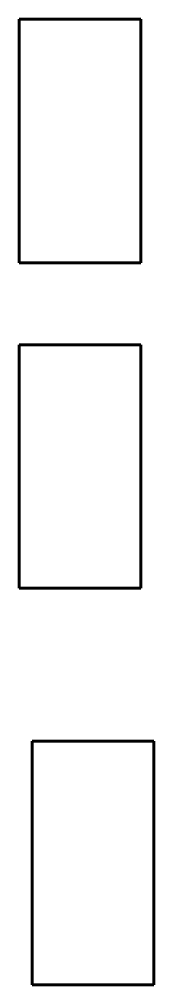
# Model space of a CAD drawing. Extents: x 0 to 297, y 0 to 292.
# Drawn here: x 233.32 to 234.7, y 79.56 to 89.47 of the extents above; entities that cross this region are included whole.
import ezdxf

# ---------------------------------------------------------------- set-up
doc = ezdxf.new("R2010")
doc.units = 0
doc.header["$MEASUREMENT"] = 0
doc.linetypes.add('K5LT_BASIC', pattern=[0])
doc.layers.add('Системный слой', color=7, linetype='Continuous')

# ---------------------------------------------------------------- blocks, each defined once
blk = doc.blocks.new('*U')
at = {"layer": 'Системный слой', "linetype": 'K5LT_BASIC', "lineweight": 60}
for p, q in [((234.5672, 89.4728), (233.3172, 89.4728)), ((233.3172, 89.4728), (233.3172, 86.9728)), ((234.5672, 86.9728), (234.5672, 89.4728)), ((233.3172, 86.9728), (234.5672, 86.9728)), ((234.5672, 86.1331), (233.3172, 86.1331)), ((233.3172, 86.1331), (233.3172, 83.6331)), ((234.5672, 83.6331), (234.5672, 86.1331)), ((233.3172, 83.6331), (234.5672, 83.6331)), ((234.6995, 82.0645), (233.4495, 82.0645)), ((233.4495, 82.0645), (233.4495, 79.5645)), ((234.6995, 79.5645), (234.6995, 82.0645)), ((233.4495, 79.5645), (234.6995, 79.5645))]:
    blk.add_line(p, q, dxfattribs=at)

msp = doc.modelspace()

# ---------------------------------------------------------------- block references
at = {"layer": 'Системный слой'}
msp.add_blockref('*U', (0, 0), dxfattribs=at)
msp.add_blockref('*U', (0, 0), dxfattribs=at)
msp.add_blockref('*U', (0, 0), dxfattribs=at)
msp.add_blockref('*U', (0, 0), dxfattribs=at)
msp.add_blockref('*U', (0, 0), dxfattribs=at)
msp.add_blockref('*U', (0, 0), dxfattribs=at)
msp.add_blockref('*U', (0, 0), dxfattribs=at)
msp.add_blockref('*U', (0, 0), dxfattribs=at)
msp.add_blockref('*U', (0, 0), dxfattribs=at)
msp.add_blockref('*U', (0, 0), dxfattribs=at)
msp.add_blockref('*U', (0, 0), dxfattribs=at)
msp.add_blockref('*U', (0, 0), dxfattribs=at)
msp.add_blockref('*U', (0, 0), dxfattribs=at)
msp.add_blockref('*U', (0, 0), dxfattribs=at)
msp.add_blockref('*U', (0, 0), dxfattribs=at)
msp.add_blockref('*U', (0, 0), dxfattribs=at)
msp.add_blockref('*U', (0, 0), dxfattribs=at)
msp.add_blockref('*U', (0, 0), dxfattribs=at)
msp.add_blockref('*U', (0, 0), dxfattribs=at)
msp.add_blockref('*U', (0, 0), dxfattribs=at)
msp.add_blockref('*U', (0, 0), dxfattribs=at)
msp.add_blockref('*U', (0, 0), dxfattribs=at)
msp.add_blockref('*U', (0, 0), dxfattribs=at)
msp.add_blockref('*U', (0, 0), dxfattribs=at)
msp.add_blockref('*U', (0, 0), dxfattribs=at)
msp.add_blockref('*U', (0, 0), dxfattribs=at)
msp.add_blockref('*U', (0, 0), dxfattribs=at)
msp.add_blockref('*U', (0, 0), dxfattribs=at)
msp.add_blockref('*U', (0, 0), dxfattribs=at)
msp.add_blockref('*U', (0, 0), dxfattribs=at)
msp.add_blockref('*U', (0, 0), dxfattribs=at)
msp.add_blockref('*U', (0, 0), dxfattribs=at)
msp.add_blockref('*U', (0, 0), dxfattribs=at)
msp.add_blockref('*U', (0, 0), dxfattribs=at)
msp.add_blockref('*U', (0, 0), dxfattribs=at)
msp.add_blockref('*U', (0, 0), dxfattribs=at)
msp.add_blockref('*U', (0, 0), dxfattribs=at)
msp.add_blockref('*U', (0, 0), dxfattribs=at)
msp.add_blockref('*U', (0, 0), dxfattribs=at)
msp.add_blockref('*U', (0, 0), dxfattribs=at)
msp.add_blockref('*U', (0, 0), dxfattribs=at)
msp.add_blockref('*U', (0, 0), dxfattribs=at)
msp.add_blockref('*U', (0, 0), dxfattribs=at)
msp.add_blockref('*U', (0, 0), dxfattribs=at)
msp.add_blockref('*U', (0, 0), dxfattribs=at)
msp.add_blockref('*U', (0, 0), dxfattribs=at)
msp.add_blockref('*U', (0, 0), dxfattribs=at)
msp.add_blockref('*U', (0, 0), dxfattribs=at)
msp.add_blockref('*U', (0, 0), dxfattribs=at)
msp.add_blockref('*U', (0, 0), dxfattribs=at)
msp.add_blockref('*U', (0, 0), dxfattribs=at)
msp.add_blockref('*U', (0, 0), dxfattribs=at)
msp.add_blockref('*U', (0, 0), dxfattribs=at)
msp.add_blockref('*U', (0, 0), dxfattribs=at)
msp.add_blockref('*U', (0, 0), dxfattribs=at)
msp.add_blockref('*U', (0, 0), dxfattribs=at)
msp.add_blockref('*U', (0, 0), dxfattribs=at)
msp.add_blockref('*U', (0, 0), dxfattribs=at)
msp.add_blockref('*U', (0, 0), dxfattribs=at)
msp.add_blockref('*U', (0, 0), dxfattribs=at)
msp.add_blockref('*U', (0, 0), dxfattribs=at)
msp.add_blockref('*U', (0, 0), dxfattribs=at)
msp.add_blockref('*U', (0, 0), dxfattribs=at)
msp.add_blockref('*U', (0, 0), dxfattribs=at)
msp.add_blockref('*U', (0, 0), dxfattribs=at)
msp.add_blockref('*U', (0, 0), dxfattribs=at)
msp.add_blockref('*U', (0, 0), dxfattribs=at)
msp.add_blockref('*U', (0, 0), dxfattribs=at)
msp.add_blockref('*U', (0, 0), dxfattribs=at)
msp.add_blockref('*U', (0, 0), dxfattribs=at)
msp.add_blockref('*U', (0, 0), dxfattribs=at)
msp.add_blockref('*U', (0, 0), dxfattribs=at)
msp.add_blockref('*U', (0, 0), dxfattribs=at)
msp.add_blockref('*U', (0, 0), dxfattribs=at)
msp.add_blockref('*U', (0, 0), dxfattribs=at)
msp.add_blockref('*U', (0, 0), dxfattribs=at)
msp.add_blockref('*U', (0, 0), dxfattribs=at)
msp.add_blockref('*U', (0, 0), dxfattribs=at)
msp.add_blockref('*U', (0, 0), dxfattribs=at)
msp.add_blockref('*U', (0, 0), dxfattribs=at)
msp.add_blockref('*U', (0, 0), dxfattribs=at)
msp.add_blockref('*U', (0, 0), dxfattribs=at)
msp.add_blockref('*U', (0, 0), dxfattribs=at)
msp.add_blockref('*U', (0, 0), dxfattribs=at)
msp.add_blockref('*U', (0, 0), dxfattribs=at)
msp.add_blockref('*U', (0, 0), dxfattribs=at)
msp.add_blockref('*U', (0, 0), dxfattribs=at)
msp.add_blockref('*U', (0, 0), dxfattribs=at)
msp.add_blockref('*U', (0, 0), dxfattribs=at)
msp.add_blockref('*U', (0, 0), dxfattribs=at)
msp.add_blockref('*U', (0, 0), dxfattribs=at)
msp.add_blockref('*U', (0, 0), dxfattribs=at)
msp.add_blockref('*U', (0, 0), dxfattribs=at)
msp.add_blockref('*U', (0, 0), dxfattribs=at)
msp.add_blockref('*U', (0, 0), dxfattribs=at)
msp.add_blockref('*U', (0, 0), dxfattribs=at)
msp.add_blockref('*U', (0, 0), dxfattribs=at)
msp.add_blockref('*U', (0, 0), dxfattribs=at)
msp.add_blockref('*U', (0, 0), dxfattribs=at)
msp.add_blockref('*U', (0, 0), dxfattribs=at)
msp.add_blockref('*U', (0, 0), dxfattribs=at)
msp.add_blockref('*U', (0, 0), dxfattribs=at)
msp.add_blockref('*U', (0, 0), dxfattribs=at)
msp.add_blockref('*U', (0, 0), dxfattribs=at)
msp.add_blockref('*U', (0, 0), dxfattribs=at)
msp.add_blockref('*U', (0, 0), dxfattribs=at)
msp.add_blockref('*U', (0, 0), dxfattribs=at)
msp.add_blockref('*U', (0, 0), dxfattribs=at)
msp.add_blockref('*U', (0, 0), dxfattribs=at)
msp.add_blockref('*U', (0, 0), dxfattribs=at)
msp.add_blockref('*U', (0, 0), dxfattribs=at)
msp.add_blockref('*U', (0, 0), dxfattribs=at)
msp.add_blockref('*U', (0, 0), dxfattribs=at)
msp.add_blockref('*U', (0, 0), dxfattribs=at)
msp.add_blockref('*U', (0, 0), dxfattribs=at)
msp.add_blockref('*U', (0, 0), dxfattribs=at)
msp.add_blockref('*U', (0, 0), dxfattribs=at)
msp.add_blockref('*U', (0, 0), dxfattribs=at)
msp.add_blockref('*U', (0, 0), dxfattribs=at)
msp.add_blockref('*U', (0, 0), dxfattribs=at)
msp.add_blockref('*U', (0, 0), dxfattribs=at)
msp.add_blockref('*U', (0, 0), dxfattribs=at)
msp.add_blockref('*U', (0, 0), dxfattribs=at)
msp.add_blockref('*U', (0, 0), dxfattribs=at)
msp.add_blockref('*U', (0, 0), dxfattribs=at)
msp.add_blockref('*U', (0, 0), dxfattribs=at)
msp.add_blockref('*U', (0, 0), dxfattribs=at)
msp.add_blockref('*U', (0, 0), dxfattribs=at)
msp.add_blockref('*U', (0, 0), dxfattribs=at)
msp.add_blockref('*U', (0, 0), dxfattribs=at)
msp.add_blockref('*U', (0, 0), dxfattribs=at)
msp.add_blockref('*U', (0, 0), dxfattribs=at)
msp.add_blockref('*U', (0, 0), dxfattribs=at)
msp.add_blockref('*U', (0, 0), dxfattribs=at)
msp.add_blockref('*U', (0, 0), dxfattribs=at)
msp.add_blockref('*U', (0, 0), dxfattribs=at)
msp.add_blockref('*U', (0, 0), dxfattribs=at)
msp.add_blockref('*U', (0, 0), dxfattribs=at)
msp.add_blockref('*U', (0, 0), dxfattribs=at)
msp.add_blockref('*U', (0, 0), dxfattribs=at)
msp.add_blockref('*U', (0, 0), dxfattribs=at)
msp.add_blockref('*U', (0, 0), dxfattribs=at)
msp.add_blockref('*U', (0, 0), dxfattribs=at)
msp.add_blockref('*U', (0, 0), dxfattribs=at)
msp.add_blockref('*U', (0, 0), dxfattribs=at)
msp.add_blockref('*U', (0, 0), dxfattribs=at)
msp.add_blockref('*U', (0, 0), dxfattribs=at)
msp.add_blockref('*U', (0, 0), dxfattribs=at)
msp.add_blockref('*U', (0, 0), dxfattribs=at)
msp.add_blockref('*U', (0, 0), dxfattribs=at)
msp.add_blockref('*U', (0, 0), dxfattribs=at)
msp.add_blockref('*U', (0, 0), dxfattribs=at)
msp.add_blockref('*U', (0, 0), dxfattribs=at)
msp.add_blockref('*U', (0, 0), dxfattribs=at)
msp.add_blockref('*U', (0, 0), dxfattribs=at)
msp.add_blockref('*U', (0, 0), dxfattribs=at)
msp.add_blockref('*U', (0, 0), dxfattribs=at)
msp.add_blockref('*U', (0, 0), dxfattribs=at)
msp.add_blockref('*U', (0, 0), dxfattribs=at)
msp.add_blockref('*U', (0, 0), dxfattribs=at)
msp.add_blockref('*U', (0, 0), dxfattribs=at)
msp.add_blockref('*U', (0, 0), dxfattribs=at)
msp.add_blockref('*U', (0, 0), dxfattribs=at)
msp.add_blockref('*U', (0, 0), dxfattribs=at)
msp.add_blockref('*U', (0, 0), dxfattribs=at)
msp.add_blockref('*U', (0, 0), dxfattribs=at)
msp.add_blockref('*U', (0, 0), dxfattribs=at)
msp.add_blockref('*U', (0, 0), dxfattribs=at)
msp.add_blockref('*U', (0, 0), dxfattribs=at)
msp.add_blockref('*U', (0, 0), dxfattribs=at)
msp.add_blockref('*U', (0, 0), dxfattribs=at)
msp.add_blockref('*U', (0, 0), dxfattribs=at)
msp.add_blockref('*U', (0, 0), dxfattribs=at)
msp.add_blockref('*U', (0, 0), dxfattribs=at)
msp.add_blockref('*U', (0, 0), dxfattribs=at)
msp.add_blockref('*U', (0, 0), dxfattribs=at)
msp.add_blockref('*U', (0, 0), dxfattribs=at)
msp.add_blockref('*U', (0, 0), dxfattribs=at)
msp.add_blockref('*U', (0, 0), dxfattribs=at)
msp.add_blockref('*U', (0, 0), dxfattribs=at)
msp.add_blockref('*U', (0, 0), dxfattribs=at)
msp.add_blockref('*U', (0, 0), dxfattribs=at)
msp.add_blockref('*U', (0, 0), dxfattribs=at)
msp.add_blockref('*U', (0, 0), dxfattribs=at)
msp.add_blockref('*U', (0, 0), dxfattribs=at)
msp.add_blockref('*U', (0, 0), dxfattribs=at)
msp.add_blockref('*U', (0, 0), dxfattribs=at)
msp.add_blockref('*U', (0, 0), dxfattribs=at)
msp.add_blockref('*U', (0, 0), dxfattribs=at)
msp.add_blockref('*U', (0, 0), dxfattribs=at)
msp.add_blockref('*U', (0, 0), dxfattribs=at)
msp.add_blockref('*U', (0, 0), dxfattribs=at)
msp.add_blockref('*U', (0, 0), dxfattribs=at)
msp.add_blockref('*U', (0, 0), dxfattribs=at)
msp.add_blockref('*U', (0, 0), dxfattribs=at)
msp.add_blockref('*U', (0, 0), dxfattribs=at)
msp.add_blockref('*U', (0, 0), dxfattribs=at)
msp.add_blockref('*U', (0, 0), dxfattribs=at)
msp.add_blockref('*U', (0, 0), dxfattribs=at)
msp.add_blockref('*U', (0, 0), dxfattribs=at)
msp.add_blockref('*U', (0, 0), dxfattribs=at)
msp.add_blockref('*U', (0, 0), dxfattribs=at)
msp.add_blockref('*U', (0, 0), dxfattribs=at)
msp.add_blockref('*U', (0, 0), dxfattribs=at)
msp.add_blockref('*U', (0, 0), dxfattribs=at)
msp.add_blockref('*U', (0, 0), dxfattribs=at)
msp.add_blockref('*U', (0, 0), dxfattribs=at)
msp.add_blockref('*U', (0, 0), dxfattribs=at)
msp.add_blockref('*U', (0, 0), dxfattribs=at)
msp.add_blockref('*U', (0, 0), dxfattribs=at)
msp.add_blockref('*U', (0, 0), dxfattribs=at)
msp.add_blockref('*U', (0, 0), dxfattribs=at)
msp.add_blockref('*U', (0, 0), dxfattribs=at)
msp.add_blockref('*U', (0, 0), dxfattribs=at)
msp.add_blockref('*U', (0, 0), dxfattribs=at)
msp.add_blockref('*U', (0, 0), dxfattribs=at)
msp.add_blockref('*U', (0, 0), dxfattribs=at)
msp.add_blockref('*U', (0, 0), dxfattribs=at)
msp.add_blockref('*U', (0, 0), dxfattribs=at)
msp.add_blockref('*U', (0, 0), dxfattribs=at)
msp.add_blockref('*U', (0, 0), dxfattribs=at)
msp.add_blockref('*U', (0, 0), dxfattribs=at)
msp.add_blockref('*U', (0, 0), dxfattribs=at)
msp.add_blockref('*U', (0, 0), dxfattribs=at)
msp.add_blockref('*U', (0, 0), dxfattribs=at)
msp.add_blockref('*U', (0, 0), dxfattribs=at)
msp.add_blockref('*U', (0, 0), dxfattribs=at)
msp.add_blockref('*U', (0, 0), dxfattribs=at)
msp.add_blockref('*U', (0, 0), dxfattribs=at)
msp.add_blockref('*U', (0, 0), dxfattribs=at)
msp.add_blockref('*U', (0, 0), dxfattribs=at)
msp.add_blockref('*U', (0, 0), dxfattribs=at)
msp.add_blockref('*U', (0, 0), dxfattribs=at)
msp.add_blockref('*U', (0, 0), dxfattribs=at)
msp.add_blockref('*U', (0, 0), dxfattribs=at)
msp.add_blockref('*U', (0, 0), dxfattribs=at)
msp.add_blockref('*U', (0, 0), dxfattribs=at)
msp.add_blockref('*U', (0, 0), dxfattribs=at)
msp.add_blockref('*U', (0, 0), dxfattribs=at)
msp.add_blockref('*U', (0, 0), dxfattribs=at)
msp.add_blockref('*U', (0, 0), dxfattribs=at)
msp.add_blockref('*U', (0, 0), dxfattribs=at)
msp.add_blockref('*U', (0, 0), dxfattribs=at)
msp.add_blockref('*U', (0, 0), dxfattribs=at)
msp.add_blockref('*U', (0, 0), dxfattribs=at)
msp.add_blockref('*U', (0, 0), dxfattribs=at)
msp.add_blockref('*U', (0, 0), dxfattribs=at)
msp.add_blockref('*U', (0, 0), dxfattribs=at)
msp.add_blockref('*U', (0, 0), dxfattribs=at)
msp.add_blockref('*U', (0, 0), dxfattribs=at)
msp.add_blockref('*U', (0, 0), dxfattribs=at)
msp.add_blockref('*U', (0, 0), dxfattribs=at)
msp.add_blockref('*U', (0, 0), dxfattribs=at)
msp.add_blockref('*U', (0, 0), dxfattribs=at)
msp.add_blockref('*U', (0, 0), dxfattribs=at)
msp.add_blockref('*U', (0, 0), dxfattribs=at)
msp.add_blockref('*U', (0, 0), dxfattribs=at)
msp.add_blockref('*U', (0, 0), dxfattribs=at)
msp.add_blockref('*U', (0, 0), dxfattribs=at)
msp.add_blockref('*U', (0, 0), dxfattribs=at)
msp.add_blockref('*U', (0, 0), dxfattribs=at)
msp.add_blockref('*U', (0, 0), dxfattribs=at)
msp.add_blockref('*U', (0, 0), dxfattribs=at)
msp.add_blockref('*U', (0, 0), dxfattribs=at)
msp.add_blockref('*U', (0, 0), dxfattribs=at)
msp.add_blockref('*U', (0, 0), dxfattribs=at)
msp.add_blockref('*U', (0, 0), dxfattribs=at)
msp.add_blockref('*U', (0, 0), dxfattribs=at)
msp.add_blockref('*U', (0, 0), dxfattribs=at)
msp.add_blockref('*U', (0, 0), dxfattribs=at)
msp.add_blockref('*U', (0, 0), dxfattribs=at)
msp.add_blockref('*U', (0, 0), dxfattribs=at)
msp.add_blockref('*U', (0, 0), dxfattribs=at)
msp.add_blockref('*U', (0, 0), dxfattribs=at)
msp.add_blockref('*U', (0, 0), dxfattribs=at)
msp.add_blockref('*U', (0, 0), dxfattribs=at)
msp.add_blockref('*U', (0, 0), dxfattribs=at)
msp.add_blockref('*U', (0, 0), dxfattribs=at)
msp.add_blockref('*U', (0, 0), dxfattribs=at)
msp.add_blockref('*U', (0, 0), dxfattribs=at)
msp.add_blockref('*U', (0, 0), dxfattribs=at)
msp.add_blockref('*U', (0, 0), dxfattribs=at)
msp.add_blockref('*U', (0, 0), dxfattribs=at)
msp.add_blockref('*U', (0, 0), dxfattribs=at)
msp.add_blockref('*U', (0, 0), dxfattribs=at)
msp.add_blockref('*U', (0, 0), dxfattribs=at)
msp.add_blockref('*U', (0, 0), dxfattribs=at)
msp.add_blockref('*U', (0, 0), dxfattribs=at)
msp.add_blockref('*U', (0, 0), dxfattribs=at)
msp.add_blockref('*U', (0, 0), dxfattribs=at)
msp.add_blockref('*U', (0, 0), dxfattribs=at)
msp.add_blockref('*U', (0, 0), dxfattribs=at)
msp.add_blockref('*U', (0, 0), dxfattribs=at)
msp.add_blockref('*U', (0, 0), dxfattribs=at)
msp.add_blockref('*U', (0, 0), dxfattribs=at)
msp.add_blockref('*U', (0, 0), dxfattribs=at)
msp.add_blockref('*U', (0, 0), dxfattribs=at)
msp.add_blockref('*U', (0, 0), dxfattribs=at)
msp.add_blockref('*U', (0, 0), dxfattribs=at)
msp.add_blockref('*U', (0, 0), dxfattribs=at)
msp.add_blockref('*U', (0, 0), dxfattribs=at)
msp.add_blockref('*U', (0, 0), dxfattribs=at)
msp.add_blockref('*U', (0, 0), dxfattribs=at)
msp.add_blockref('*U', (0, 0), dxfattribs=at)
msp.add_blockref('*U', (0, 0), dxfattribs=at)

doc.saveas('drawing.dxf')
